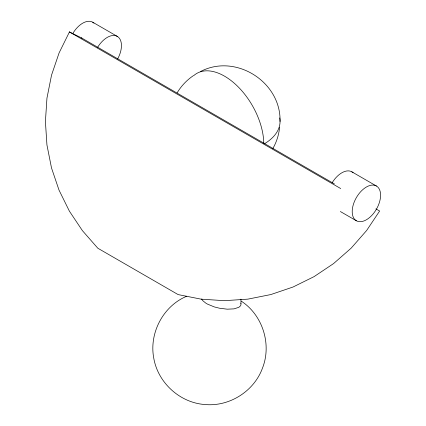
<?xml version="1.0" encoding="UTF-8"?>
<svg xmlns="http://www.w3.org/2000/svg" width="426" height="426" viewBox="0 0 426 426"><rect width="100%" height="100%" fill="white"/><g stroke="black" fill="none" stroke-linecap="round" stroke-linejoin="round"><path stroke-width="0.64" d="M240.951 299.169L240.935 304.824L240.573 305.767L238.858 307.3L234.055 308.866L227.25 309.185L219.486 308.216L214.353 306.933L207.409 304.079A63.82 36.62 60.3 0 0 205.87 303.174L202.872 300.74L201.535 299.015M279.568 127.406C278.913 134.829 276.522 142.124 272.837 148.589M177.157 92.815C181.21 85.988 186.812 80.083 193.399 75.647M200.641 71.461C235.716 53.154 281.208 81.994 280.042 121.49M186.817 296.203C163.126 305.98 148.903 333.238 153.786 358.314C158.062 382.915 180.086 402.895 205.028 404.53C229.449 406.83 254.056 391.238 262.443 368.202C271.9 344.49 262.741 315.176 241.345 301.198M334.383 183.899L81.425 37.855L69.438 31.945L59.07 52.968L51.53 75.168L46.951 98.156L45.412 121.548L46.935 144.936L51.498 167.924L59.022 190.118L69.379 211.136L82.394 230.62L97.836 248.236L178.116 294.59L201.099 299.153L224.475 300.681L247.857 299.137L270.84 294.558L293.029 287.017L314.047 276.644L333.531 263.614L351.152 248.156L366.61 230.525L379.635 211.035L375.913 208.884M92.703 22.205L117.294 36.402A20.065 11.582 -60 0 1 117.619 59.001M351.844 171.822L376.435 186.018A20.065 11.582 -60 0 1 370.072 217.095A20.065 11.582 -60 0 1 352.696 207.063A20.065 11.582 -60 0 1 376.435 186.018M81.425 37.855L81.925 38.138M340.709 188.558L69.438 31.945L69.976 32.254M340.358 211.525L356.37 220.769M240.866 303.472L240.951 303.781M193.851 75.514A55.508 32.046 60 0 1 237.255 85.956A55.508 32.046 60 0 1 263.785 143.557M279.696 117.901A55.508 32.046 0 0 1 264.349 143.818M332.11 182.839A20.065 11.582 -60 0 1 353.069 172.722M72.638 33.792A20.065 11.582 -60 0 1 93.928 23.11M97.565 47.424A20.065 11.582 -60 0 1 117.294 36.402"/></g></svg>
